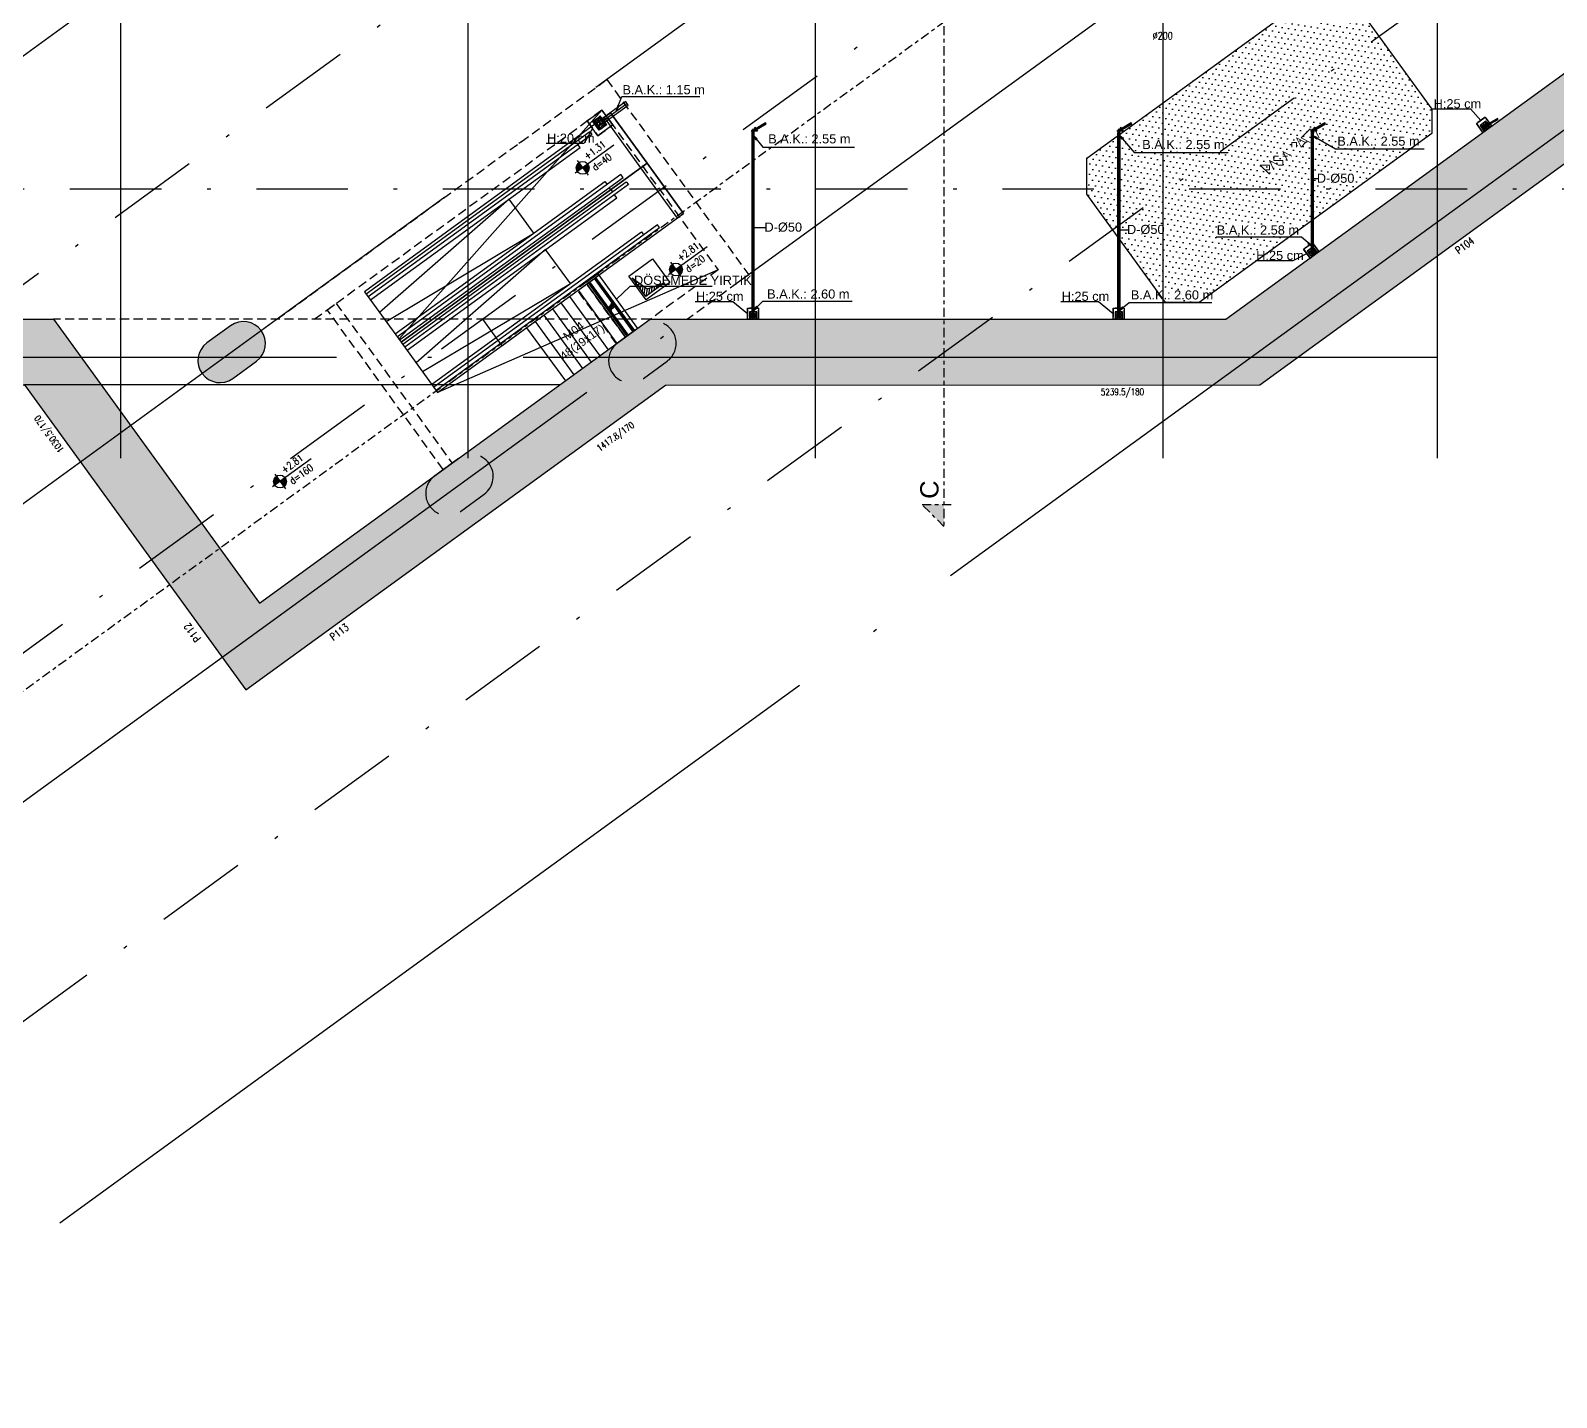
# Model space of a CAD drawing. Header units: millimetres. Extents: x 400408 to 401334, y 4543945 to 4544229.
# Drawn here: x 400616.03 to 400657.75, y 4544062.9 to 4544100.27 of the extents above; entities that cross this region are included whole.
import ezdxf
from ezdxf.enums import TextEntityAlignment as Align

# ---------------------------------------------------------------- set-up
doc = ezdxf.new("R2010")
doc.units = ezdxf.units.MM
for name, pattern in [('AKS', [3, 2.5, -0.25, 0, -0.25]), ('CENTER', [2, 1.25, -0.25, 0.25, -0.25]), ('CIZGI', [0.4, 0.25, -0.15]), ('CONTINU', [0]), ('DASHDOT2', [0.5, 0.25, -0.125, 0, -0.125]), ('HIDDEN', [0.375, 0.25, -0.125])]:
    doc.linetypes.add(name, pattern=pattern)
for name, color, linetype in [('aks prota', 2, 'AKS'), ('altlık_PROTA', 8, 'Continuous'), ('bosluk prota', 2, 'Continuous'), ('bosluk tarama prota', 8, 'Continuous'), ('kesit tarama prota', 252, 'Continuous'), ('kiriş prota', 6, 'Continuous'), ('kolon prota', 1, 'Continuous'), ('kolon tarama prota', 252, 'Continuous'), ('lkolon prota', 4, 'Continuous'), ('lperde prota', 4, 'Continuous'), ('merdiven prota', 2, 'Continuous'), ('perde prota', 1, 'Continuous'), ('PRT-AL-TUNEL_EKSENI', 14, 'DASHDOT2'), ('PRT-MI-a_fit_drainage', 10, 'Continuous'), ('prt-s-taxis', 7, 'Continuous'), ('skesit prota', 7, 'Continuous'), ('st-s_kolon tarama', 252, 'Continuous'), ('st-s_level (kot)', 6, 'Continuous'), ('st-s_levelmark (kot işareti)', 4, 'Continuous'), ('st_s_ölçü', 4, 'Continuous'), ('temel prota', 6, 'Continuous'), ('tkesit prota', 7, 'Continuous'), ('tperde prota', 6, 'Continuous')]:
    doc.layers.add(name, color=color, linetype=linetype)
doc.styles.add('Arial', font='Arial.ttf')
doc.styles.add('OLCU', font='romanstw.shx')
doc.styles.add('PRT-MI-a_Arial', font='Arial.ttf', dxfattribs={"height": 30})
doc.styles.add('tkolon', font='romanstw.shx')

# ---------------------------------------------------------------- blocks, each defined once
blk = doc.blocks.new('MEKANİK+2.81')
at = {"layer": 'altlık_PROTA'}
for points in [[(36078, -55371), (36151, -55238), (36114, -55224)], [(39843, -55905), (39941, -55905), (39919, -55867), (40178, -55718), (40163, -55692), (39904, -55841), (39882, -55803), (39823, -55905)], [(49843, -55905), (49941, -55905), (49919, -55867), (50178, -55718), (50163, -55692), (49904, -55841), (49882, -55803), (49823, -55905)], [(55136, -55905), (55233, -55905), (55211, -55867), (55470, -55718), (55455, -55692), (55196, -55841), (55174, -55803), (55115, -55905)], [(59859, -55783), (59956, -55783), (59934, -55745), (60193, -55596), (60178, -55570), (59919, -55719), (59897, -55681), (59838, -55783)], [(39823, -56022), (39902, -56151), (39933, -56126)], [(49823, -56010), (49905, -56136), (49935, -56111)], [(55115, -56037), (55235, -56129), (55255, -56095)], [(55115, -59067), (55013, -58955), (54988, -58985)], [(39823, -60824), (39943, -60732), (39915, -60704)], [(49823, -60824), (49953, -60747), (49928, -60716)]]:
    blk.add_hatch(color=256, dxfattribs=at).paths.add_polyline_path(points, flags=0)
for p, q in [((36078, -55371), (36235, -54970)), ((36235, -54970), (38371, -54970)), ((35287, -55636), (35691, -55342)), ((35691, -55342), (35985, -55747)), ((36341, -55109), (35708, -55569)), ((35741, -55615), (36374, -55155)), ((35775, -55661), (36408, -55201)), ((36114, -55224), (36078, -55371)), ((36078, -55371), (36151, -55238)), ((36151, -55238), (36114, -55224)), ((58406, -55304), (59441, -55304)), ((59441, -55304), (59720, -55622)), ((35434, -55839), (35202, -56246)), ((35581, -56041), (35287, -55636)), ((35443, -55647), (35467, -55629)), ((35619, -55889), (35443, -55647)), ((35467, -55629), (35479, -55620)), ((35643, -55872), (35467, -55629)), ((35479, -55620), (35604, -55529)), ((35656, -55863), (35479, -55620)), ((35985, -55747), (35581, -56041)), ((35679, -55598), (35602, -55654)), ((35661, -55735), (35602, -55654)), ((35604, -55529), (35621, -55517)), ((35669, -55618), (35604, -55529)), ((35643, -55872), (35619, -55889)), ((35621, -55517), (35645, -55500)), ((35621, -55517), (35797, -55760)), ((35656, -55863), (35643, -55872)), ((35821, -55742), (35645, -55500)), ((35781, -55772), (35656, -55863)), ((35661, -55735), (35738, -55679)), ((35712, -55575), (35704, -55581)), ((35712, -55575), (35770, -55656)), ((35781, -55772), (35716, -55682)), ((35762, -55661), (35770, -55656)), ((35797, -55760), (35781, -55772)), ((35821, -55742), (35797, -55760)), ((39773, -55905), (39823, -55905)), ((39882, -55803), (39823, -55905)), ((39882, -55803), (39823, -55905)), ((39823, -55955), (39823, -55855)), ((39823, -55905), (39941, -55905)), ((39941, -55905), (39823, -55905)), ((39904, -55841), (39882, -55803)), ((39904, -55841), (39882, -55803)), ((40163, -55692), (39904, -55841)), ((39904, -55841), (40163, -55692)), ((39919, -55867), (40178, -55718)), ((39919, -55867), (40178, -55718)), ((39941, -55905), (39919, -55867)), ((39919, -55867), (39941, -55905)), ((40178, -55718), (40163, -55692)), ((40178, -55718), (40163, -55692)), ((49773, -55905), (49823, -55905)), ((49882, -55803), (49823, -55905)), ((49882, -55803), (49823, -55905)), ((49823, -55955), (49823, -55855)), ((49823, -55905), (49941, -55905)), ((49941, -55905), (49823, -55905)), ((49904, -55841), (49882, -55803)), ((49904, -55841), (49882, -55803)), ((50163, -55692), (49904, -55841)), ((49904, -55841), (50163, -55692)), ((49919, -55867), (50178, -55718)), ((49919, -55867), (50178, -55718)), ((49941, -55905), (49919, -55867)), ((49919, -55867), (49941, -55905)), ((50178, -55718), (50163, -55692)), ((50178, -55718), (50163, -55692)), ((55065, -55905), (55115, -55905)), ((55174, -55803), (55115, -55905)), ((55174, -55803), (55115, -55905)), ((55115, -55955), (55115, -55855)), ((55115, -55905), (55233, -55905)), ((55233, -55905), (55115, -55905)), ((55196, -55841), (55174, -55803)), ((55196, -55841), (55174, -55803)), ((55455, -55692), (55196, -55841)), ((55196, -55841), (55455, -55692)), ((55211, -55867), (55470, -55718)), ((55211, -55867), (55470, -55718)), ((55233, -55905), (55211, -55867)), ((55211, -55867), (55233, -55905)), ((55470, -55718), (55455, -55692)), ((55470, -55718), (55455, -55692)), ((59599, -55710), (59842, -55534)), ((59775, -55953), (59599, -55710)), ((60018, -55776), (59775, -55953)), ((59847, -55728), (59782, -55775)), ((59782, -55775), (59829, -55839)), ((59788, -55783), (59838, -55783)), ((59809, -55799), (59805, -55801)), ((59810, -55798), (59809, -55798)), ((59811, -55809), (59815, -55807)), ((59812, -55756), (59815, -55760)), ((59815, -55760), (59815, -55761)), ((59819, -55791), (59815, -55794)), ((59815, -55807), (59815, -55806)), ((59819, -55766), (59823, -55771)), ((59823, -55754), (59820, -55751)), ((59821, -55802), (59825, -55799)), ((59824, -55755), (59823, -55754)), ((59830, -55783), (59825, -55787)), ((59831, -55765), (59827, -55760)), ((59827, -55776), (59830, -55781)), ((59829, -55839), (59894, -55792)), ((59831, -55795), (59836, -55791)), ((59838, -55775), (59835, -55771)), ((59897, -55681), (59838, -55783)), ((59897, -55681), (59838, -55783)), ((59838, -55833), (59838, -55733)), ((59838, -55783), (59956, -55783)), ((59956, -55783), (59838, -55783)), ((59838, -55791), (59841, -55796)), ((59844, -55773), (59840, -55776)), ((59842, -55534), (60018, -55776)), ((59845, -55802), (59849, -55807)), ((59849, -55791), (59846, -55786)), ((59860, -55746), (59847, -55728)), ((59857, -55801), (59853, -55796)), ((59853, -55812), (59853, -55813)), ((59853, -55813), (59856, -55816)), ((59861, -55807), (59861, -55806)), ((59864, -55810), (59861, -55807)), ((59894, -55792), (59887, -55783)), ((59919, -55719), (59897, -55681)), ((59919, -55719), (59897, -55681)), ((60178, -55570), (59919, -55719)), ((59919, -55719), (60178, -55570)), ((59934, -55745), (60193, -55596)), ((59934, -55745), (60193, -55596)), ((59956, -55783), (59934, -55745)), ((59934, -55745), (59956, -55783)), ((60193, -55596), (60178, -55570)), ((60193, -55596), (60178, -55570)), ((34167, -56246), (35202, -56246)), ((39788, -55964), (39788, -55983)), ((39790, -55983), (39790, -60877)), ((39823, -55964), (39823, -55938)), ((39823, -55983), (39823, -55964)), ((39823, -60877), (39823, -55983)), ((39823, -56022), (39902, -56151)), ((39933, -56126), (39823, -56022)), ((39823, -56022), (40090, -56349)), ((39856, -60877), (39856, -55983)), ((39857, -55983), (39857, -55964)), ((39902, -56151), (39933, -56126)), ((49788, -55964), (49788, -55983)), ((49790, -55983), (49790, -60877)), ((49823, -55964), (49823, -55938)), ((49823, -55983), (49823, -55964)), ((49823, -60877), (49823, -55983)), ((49823, -56010), (49905, -56136)), ((49935, -56111), (49823, -56010)), ((49823, -56010), (50244, -56501)), ((49856, -60877), (49856, -55983)), ((49857, -55983), (49857, -55964)), ((49905, -56136), (49935, -56111)), ((55081, -55964), (55081, -55983)), ((55082, -55983), (55082, -59137)), ((55115, -55964), (55115, -55938)), ((55115, -55983), (55115, -55964)), ((55115, -59137), (55115, -55983)), ((55115, -56037), (55235, -56129)), ((55255, -56095), (55115, -56037)), ((55115, -56037), (55748, -56402)), ((55148, -59137), (55148, -55983)), ((55149, -55983), (55149, -55964)), ((55235, -56129), (55255, -56095)), ((40090, -56349), (42600, -56349)), ((50244, -56501), (52817, -56501)), ((55748, -56402), (58175, -56402)), ((55115, -57212), (55261, -57212)), ((39823, -58548), (40160, -58548)), ((49823, -58611), (50071, -58611)), ((54814, -58813), (52485, -58813)), ((55115, -59067), (54814, -58813)), ((54876, -59141), (55119, -58965)), ((55053, -59384), (54876, -59141)), ((55013, -58955), (54988, -58985)), ((54988, -58985), (55115, -59067)), ((55115, -59067), (55013, -58955)), ((55295, -59208), (55053, -59384)), ((55124, -59159), (55059, -59206)), ((55059, -59206), (55106, -59271)), ((55065, -59215), (55165, -59215)), ((55081, -59137), (55081, -59156)), ((55086, -59230), (55082, -59233)), ((55087, -59229), (55086, -59230)), ((55088, -59241), (55092, -59238)), ((55089, -59188), (55092, -59191)), ((55092, -59191), (55093, -59192)), ((55097, -59222), (55092, -59225)), ((55092, -59238), (55093, -59237)), ((55100, -59186), (55097, -59182)), ((55097, -59198), (55100, -59202)), ((55098, -59234), (55102, -59230)), ((55101, -59186), (55100, -59186)), ((55107, -59214), (55102, -59218)), ((55104, -59208), (55107, -59213)), ((55108, -59196), (55105, -59192)), ((55106, -59271), (55171, -59224)), ((55108, -59226), (55113, -59223)), ((55116, -59207), (55112, -59202)), ((55115, -59156), (55115, -59137)), ((55115, -59166), (55115, -59156)), ((55115, -59265), (55115, -59165)), ((55115, -59223), (55118, -59228)), ((55122, -59204), (55117, -59207)), ((55119, -58965), (55295, -59208)), ((55122, -59233), (55126, -59238)), ((55123, -59215), (55128, -59212)), ((55126, -59222), (55123, -59217)), ((55171, -59224), (55124, -59159)), ((55132, -59196), (55128, -59199)), ((55130, -59243), (55130, -59244)), ((55130, -59244), (55133, -59248)), ((55134, -59232), (55131, -59228)), ((55134, -59208), (55138, -59204)), ((55142, -59189), (55138, -59192)), ((55138, -59192), (55138, -59192)), ((55138, -59238), (55138, -59237)), ((55141, -59242), (55138, -59238)), ((55144, -59200), (55148, -59197)), ((55144, -59200), (55144, -59200)), ((55149, -59156), (55149, -59137)), ((53556, -59451), (54591, -59451)), ((54591, -59451), (54964, -59263)), ((35294, -60019), (35577, -59813)), ((36381, -61516), (35294, -60019)), ((35326, -60060), (35350, -60042)), ((36384, -61516), (35326, -60060)), ((35350, -60042), (35363, -60033)), ((36408, -61499), (35350, -60042)), ((35363, -60033), (35488, -59942)), ((36421, -61490), (35363, -60033)), ((35488, -59942), (35504, -59931)), ((36546, -61399), (35488, -59942)), ((35504, -59931), (35528, -59913)), ((35504, -59931), (36562, -61387)), ((36586, -61369), (35528, -59913)), ((35577, -59813), (36664, -61310)), ((36449, -60161), (36085, -60512)), ((38700, -60161), (36449, -60161)), ((35856, -60715), (36056, -60715)), ((35956, -60815), (35956, -60615)), ((38237, -60568), (39272, -60568)), ((39272, -60568), (39673, -60905)), ((39673, -61055), (39673, -60755)), ((39673, -60755), (39973, -60755)), ((39788, -60877), (39788, -60896)), ((39823, -60824), (40087, -60560)), ((39915, -60704), (39823, -60824)), ((39823, -60824), (39943, -60732)), ((39823, -60896), (39823, -60877)), ((39823, -60916), (39823, -60896)), ((39823, -61005), (39823, -60905)), ((39857, -60896), (39857, -60877)), ((39943, -60732), (39915, -60704)), ((39973, -60755), (39973, -61055)), ((40087, -60560), (42530, -60560)), ((48237, -60568), (49272, -60568)), ((49272, -60568), (49673, -60905)), ((49673, -61055), (49673, -60755)), ((49673, -60755), (49973, -60755)), ((49788, -60877), (49788, -60896)), ((49823, -60824), (50104, -60602)), ((49928, -60716), (49823, -60824)), ((49823, -60824), (49953, -60747)), ((49823, -60896), (49823, -60877)), ((49823, -60916), (49823, -60896)), ((49823, -61005), (49823, -60905)), ((49857, -60896), (49857, -60877)), ((49953, -60747), (49928, -60716)), ((49973, -60755), (49973, -61055)), ((50104, -60602), (52370, -60602)), ((36664, -61310), (36381, -61516)), ((39973, -61055), (39673, -61055)), ((39773, -60955), (39873, -60955)), ((39863, -60915), (39783, -60915)), ((39783, -60915), (39783, -60995)), ((39783, -60995), (39863, -60995)), ((39790, -60950), (39786, -60950)), ((39786, -60960), (39790, -60960)), ((39791, -60950), (39790, -60950)), ((39790, -60960), (39791, -60960)), ((39803, -60950), (39798, -60950)), ((39798, -60960), (39803, -60960)), ((39816, -60950), (39810, -60950)), ((39810, -60960), (39816, -60960)), ((39818, -60918), (39818, -60923)), ((39818, -60923), (39818, -60924)), ((39818, -60930), (39818, -60936)), ((39818, -60943), (39818, -60949)), ((39818, -60961), (39818, -60968)), ((39818, -60975), (39818, -60980)), ((39818, -60987), (39818, -60988)), ((39818, -60988), (39818, -60992)), ((39828, -60923), (39828, -60918)), ((39828, -60924), (39828, -60923)), ((39828, -60936), (39828, -60930)), ((39828, -60949), (39828, -60943)), ((39828, -60968), (39828, -60961)), ((39828, -60980), (39828, -60975)), ((39828, -60988), (39828, -60987)), ((39828, -60992), (39828, -60988)), ((39835, -60950), (39829, -60950)), ((39829, -60960), (39835, -60960)), ((39847, -60950), (39842, -60950)), ((39842, -60960), (39847, -60960)), ((39855, -60950), (39854, -60950)), ((39854, -60960), (39855, -60960)), ((39860, -60950), (39855, -60950)), ((39855, -60960), (39860, -60960)), ((39863, -60995), (39863, -60915)), ((49973, -61055), (49673, -61055)), ((49773, -60955), (49873, -60955)), ((49863, -60915), (49783, -60915)), ((49783, -60915), (49783, -60995)), ((49783, -60995), (49863, -60995)), ((49790, -60950), (49786, -60950)), ((49786, -60960), (49790, -60960)), ((49791, -60950), (49790, -60950)), ((49790, -60960), (49791, -60960)), ((49803, -60950), (49798, -60950)), ((49798, -60960), (49803, -60960)), ((49816, -60950), (49810, -60950)), ((49810, -60960), (49816, -60960)), ((49818, -60918), (49818, -60923)), ((49818, -60923), (49818, -60924)), ((49818, -60930), (49818, -60936)), ((49818, -60943), (49818, -60949)), ((49818, -60961), (49818, -60968)), ((49818, -60975), (49818, -60980)), ((49818, -60987), (49818, -60988)), ((49818, -60988), (49818, -60992)), ((49828, -60923), (49828, -60918)), ((49828, -60924), (49828, -60923)), ((49828, -60936), (49828, -60930)), ((49828, -60949), (49828, -60943)), ((49828, -60968), (49828, -60961)), ((49828, -60980), (49828, -60975)), ((49828, -60988), (49828, -60987)), ((49828, -60992), (49828, -60988)), ((49835, -60950), (49829, -60950)), ((49829, -60960), (49835, -60960)), ((49847, -60950), (49842, -60950)), ((49842, -60960), (49847, -60960)), ((49855, -60950), (49854, -60950)), ((49854, -60960), (49855, -60960)), ((49860, -60950), (49855, -60950)), ((49855, -60960), (49860, -60960)), ((49863, -60995), (49863, -60915)), ((36408, -61499), (36384, -61516)), ((36421, -61490), (36408, -61499)), ((36546, -61399), (36421, -61490)), ((36562, -61387), (36546, -61399)), ((36586, -61369), (36562, -61387))]:
    blk.add_line(p, q, dxfattribs=at)
at = {"layer": 'altlık_PROTA', "flags": 128}
for points in [[(39793, -55905), (39793, -55905), (39793, -55905), (39793, -55906), (39793, -55906), (39793, -55906), (39793, -55907), (39793, -55908), (39793, -55908), (39793, -55909), (39793, -55910), (39793, -55911), (39793, -55912), (39793, -55913), (39793, -55914), (39793, -55916), (39793, -55917), (39793, -55918)], [(39853, -55918), (39853, -55917), (39853, -55916), (39853, -55914), (39853, -55913), (39853, -55912), (39853, -55911), (39853, -55910), (39853, -55909), (39853, -55908), (39853, -55908), (39853, -55907), (39853, -55906), (39853, -55906), (39853, -55906), (39853, -55905), (39853, -55905), (39853, -55905)], [(49793, -55905), (49793, -55905), (49793, -55905), (49793, -55906), (49793, -55906), (49793, -55906), (49793, -55907), (49793, -55908), (49793, -55908), (49793, -55909), (49793, -55910), (49793, -55911), (49793, -55912), (49793, -55913), (49793, -55914), (49793, -55916), (49793, -55917), (49793, -55918)], [(49853, -55918), (49853, -55917), (49853, -55916), (49853, -55914), (49853, -55913), (49853, -55912), (49853, -55911), (49853, -55910), (49853, -55909), (49853, -55908), (49853, -55908), (49853, -55907), (49853, -55906), (49853, -55906), (49853, -55906), (49853, -55905), (49853, -55905), (49853, -55905)], [(55085, -55905), (55085, -55905), (55085, -55905), (55085, -55906), (55085, -55906), (55085, -55906), (55085, -55907), (55085, -55908), (55085, -55908), (55085, -55909), (55085, -55910), (55085, -55911), (55085, -55912), (55085, -55913), (55085, -55914), (55085, -55916), (55085, -55917), (55085, -55918)], [(55145, -55918), (55145, -55917), (55145, -55916), (55145, -55914), (55145, -55913), (55145, -55912), (55145, -55911), (55145, -55910), (55145, -55909), (55145, -55908), (55145, -55908), (55145, -55907), (55145, -55906), (55145, -55906), (55145, -55906), (55145, -55905), (55145, -55905), (55145, -55905)], [(39793, -55918), (39793, -55920), (39793, -55922), (39793, -55923), (39793, -55925), (39793, -55927), (39793, -55929), (39793, -55931), (39793, -55932), (39793, -55935), (39793, -55937), (39793, -55939), (39793, -55941), (39793, -55943), (39793, -55945), (39793, -55948), (39793, -55950), (39793, -55952), (39793, -55954), (39793, -55957), (39793, -55959), (39793, -55962), (39793, -55964), (39793, -55964)], [(39853, -55964), (39853, -55962), (39853, -55959), (39853, -55957), (39853, -55955), (39853, -55952), (39853, -55950), (39853, -55948), (39853, -55945), (39853, -55943), (39853, -55941), (39853, -55939), (39853, -55937), (39853, -55935), (39853, -55933), (39853, -55931), (39853, -55929), (39853, -55927), (39853, -55925), (39853, -55923), (39853, -55922), (39853, -55920), (39853, -55918)], [(49793, -55918), (49793, -55920), (49793, -55922), (49793, -55923), (49793, -55925), (49793, -55927), (49793, -55929), (49793, -55931), (49793, -55932), (49793, -55935), (49793, -55937), (49793, -55939), (49793, -55941), (49793, -55943), (49793, -55945), (49793, -55948), (49793, -55950), (49793, -55952), (49793, -55954), (49793, -55957), (49793, -55959), (49793, -55962), (49793, -55964), (49793, -55964)], [(49853, -55964), (49853, -55962), (49853, -55959), (49853, -55957), (49853, -55955), (49853, -55952), (49853, -55950), (49853, -55948), (49853, -55945), (49853, -55943), (49853, -55941), (49853, -55939), (49853, -55937), (49853, -55935), (49853, -55933), (49853, -55931), (49853, -55929), (49853, -55927), (49853, -55925), (49853, -55923), (49853, -55922), (49853, -55920), (49853, -55918)], [(55085, -55918), (55085, -55920), (55085, -55922), (55085, -55923), (55085, -55925), (55085, -55927), (55085, -55929), (55085, -55931), (55085, -55932), (55085, -55935), (55085, -55937), (55085, -55939), (55085, -55941), (55085, -55943), (55085, -55945), (55085, -55948), (55085, -55950), (55085, -55952), (55085, -55954), (55085, -55957), (55085, -55959), (55085, -55962), (55085, -55964), (55085, -55964)], [(55145, -55964), (55145, -55962), (55145, -55959), (55145, -55957), (55145, -55955), (55145, -55952), (55145, -55950), (55145, -55948), (55145, -55945), (55145, -55943), (55145, -55941), (55145, -55939), (55145, -55937), (55145, -55935), (55145, -55933), (55145, -55931), (55145, -55929), (55145, -55927), (55145, -55925), (55145, -55923), (55145, -55922), (55145, -55920), (55145, -55918)], [(55085, -59187), (55085, -59186), (55085, -59183), (55085, -59181), (55085, -59179), (55085, -59177), (55085, -59175), (55085, -59173), (55085, -59170), (55085, -59168), (55085, -59166), (55085, -59163), (55085, -59161), (55085, -59159), (55085, -59156), (55085, -59156)], [(55085, -59199), (55085, -59197), (55085, -59195), (55085, -59193), (55085, -59191), (55085, -59190), (55085, -59188), (55085, -59187)], [(55085, -59215), (55085, -59215), (55085, -59215), (55085, -59214), (55085, -59214), (55085, -59214), (55085, -59213), (55085, -59213), (55085, -59212), (55085, -59211), (55085, -59210), (55085, -59209), (55085, -59208), (55085, -59207), (55085, -59206)], [(55115, -59245), (55114, -59245), (55113, -59245), (55112, -59245), (55110, -59245), (55109, -59244), (55108, -59244), (55107, -59244), (55106, -59243), (55105, -59243), (55103, -59243), (55102, -59242), (55101, -59242), (55100, -59241), (55099, -59240), (55098, -59240), (55097, -59239), (55096, -59238), (55095, -59238), (55094, -59237), (55094, -59236), (55093, -59235), (55092, -59234), (55091, -59233), (55090, -59232), (55090, -59231), (55089, -59230), (55089, -59229), (55088, -59228), (55087, -59227), (55087, -59226), (55087, -59225), (55086, -59224), (55086, -59222), (55086, -59221), (55085, -59220), (55085, -59219), (55085, -59218), (55085, -59216), (55085, -59215), (55085, -59215)], [(55145, -59216), (55145, -59217), (55145, -59218), (55145, -59220), (55145, -59221), (55144, -59222), (55144, -59223), (55144, -59224), (55143, -59225), (55143, -59227), (55142, -59228), (55142, -59229), (55141, -59230), (55141, -59231), (55140, -59232), (55139, -59233), (55139, -59234), (55138, -59235), (55137, -59236), (55136, -59236), (55135, -59237), (55134, -59238), (55133, -59239), (55132, -59240), (55131, -59240), (55130, -59241), (55129, -59241), (55128, -59242), (55127, -59243), (55126, -59243), (55125, -59243), (55124, -59244), (55123, -59244), (55121, -59244), (55120, -59245), (55119, -59245), (55118, -59245), (55117, -59245), (55115, -59245), (55115, -59245)], [(55145, -59156), (55145, -59158), (55145, -59161), (55145, -59163), (55145, -59166), (55145, -59168), (55145, -59170), (55145, -59172), (55145, -59175), (55145, -59177), (55145, -59179), (55145, -59181), (55145, -59183), (55145, -59186), (55145, -59188)], [(55145, -59188), (55145, -59190), (55145, -59191), (55145, -59193), (55145, -59195), (55145, -59197), (55145, -59198)], [(55145, -59206), (55145, -59207), (55145, -59208), (55145, -59209), (55145, -59210), (55145, -59211), (55145, -59212), (55145, -59213), (55145, -59213), (55145, -59214), (55145, -59214), (55145, -59214), (55145, -59215), (55145, -59215), (55145, -59215)], [(39793, -60915), (39793, -60913), (39793, -60911), (39793, -60908), (39793, -60906), (39793, -60904), (39793, -60901), (39793, -60899), (39793, -60897), (39793, -60896)], [(39853, -60896), (39853, -60899), (39853, -60901), (39853, -60904), (39853, -60906), (39853, -60908), (39853, -60911), (39853, -60913), (39853, -60915)], [(49793, -60915), (49793, -60913), (49793, -60911), (49793, -60908), (49793, -60906), (49793, -60904), (49793, -60901), (49793, -60899), (49793, -60897), (49793, -60896)], [(49853, -60896), (49853, -60899), (49853, -60901), (49853, -60904), (49853, -60906), (49853, -60908), (49853, -60911), (49853, -60913), (49853, -60915)], [(39793, -60939), (39793, -60937), (39793, -60935), (39793, -60934), (39793, -60932), (39793, -60930), (39793, -60928), (39793, -60926), (39793, -60924), (39793, -60922), (39793, -60920), (39793, -60917), (39793, -60915)], [(39793, -60955), (39793, -60955), (39793, -60955), (39793, -60955), (39793, -60954), (39793, -60954), (39793, -60954), (39793, -60953), (39793, -60952), (39793, -60951), (39793, -60951), (39793, -60950), (39793, -60949), (39793, -60947), (39793, -60946)], [(39823, -60985), (39821, -60985), (39820, -60985), (39819, -60985), (39818, -60985), (39817, -60985), (39815, -60985), (39814, -60984), (39813, -60984), (39812, -60983), (39811, -60983), (39810, -60983), (39809, -60982), (39808, -60981), (39807, -60981), (39806, -60980), (39805, -60979), (39804, -60979), (39803, -60978), (39802, -60977), (39801, -60976), (39800, -60975), (39799, -60974), (39799, -60973), (39798, -60973), (39797, -60972), (39797, -60970), (39796, -60969), (39796, -60968), (39795, -60967), (39795, -60966), (39794, -60965), (39794, -60964), (39793, -60963), (39793, -60962), (39793, -60960), (39793, -60959), (39793, -60958), (39793, -60957), (39793, -60956), (39793, -60955)], [(39853, -60956), (39853, -60958), (39853, -60959), (39852, -60960), (39852, -60961), (39852, -60962), (39852, -60964), (39851, -60965), (39851, -60966), (39850, -60967), (39850, -60968), (39849, -60969), (39849, -60970), (39848, -60971), (39848, -60972), (39847, -60973), (39846, -60974), (39845, -60975), (39845, -60976), (39844, -60977), (39843, -60978), (39842, -60978), (39841, -60979), (39840, -60980), (39839, -60981), (39838, -60981), (39837, -60982), (39836, -60982), (39835, -60983), (39834, -60983), (39832, -60984), (39831, -60984), (39830, -60984), (39829, -60985), (39828, -60985), (39827, -60985), (39825, -60985), (39824, -60985), (39823, -60985), (39823, -60985)], [(39853, -60915), (39853, -60917), (39853, -60920), (39853, -60922), (39853, -60924), (39853, -60926), (39853, -60928), (39853, -60930), (39853, -60932), (39853, -60934), (39853, -60935), (39853, -60937), (39853, -60939)], [(39853, -60946), (39853, -60947), (39853, -60948), (39853, -60950), (39853, -60951), (39853, -60951), (39853, -60952), (39853, -60953), (39853, -60954), (39853, -60954), (39853, -60954), (39853, -60955), (39853, -60955), (39853, -60955), (39853, -60955)], [(49793, -60939), (49793, -60937), (49793, -60935), (49793, -60934), (49793, -60932), (49793, -60930), (49793, -60928), (49793, -60926), (49793, -60924), (49793, -60922), (49793, -60920), (49793, -60917), (49793, -60915)], [(49793, -60955), (49793, -60955), (49793, -60955), (49793, -60955), (49793, -60954), (49793, -60954), (49793, -60954), (49793, -60953), (49793, -60952), (49793, -60951), (49793, -60951), (49793, -60950), (49793, -60949), (49793, -60947), (49793, -60946)], [(49823, -60985), (49821, -60985), (49820, -60985), (49819, -60985), (49818, -60985), (49817, -60985), (49815, -60985), (49814, -60984), (49813, -60984), (49812, -60983), (49811, -60983), (49810, -60983), (49809, -60982), (49808, -60981), (49807, -60981), (49806, -60980), (49805, -60979), (49804, -60979), (49803, -60978), (49802, -60977), (49801, -60976), (49800, -60975), (49799, -60974), (49799, -60973), (49798, -60973), (49797, -60972), (49797, -60970), (49796, -60969), (49796, -60968), (49795, -60967), (49795, -60966), (49794, -60965), (49794, -60964), (49793, -60963), (49793, -60962), (49793, -60960), (49793, -60959), (49793, -60958), (49793, -60957), (49793, -60956), (49793, -60955)], [(49853, -60956), (49853, -60958), (49853, -60959), (49852, -60960), (49852, -60961), (49852, -60962), (49852, -60964), (49851, -60965), (49851, -60966), (49850, -60967), (49850, -60968), (49849, -60969), (49849, -60970), (49848, -60971), (49848, -60972), (49847, -60973), (49846, -60974), (49845, -60975), (49845, -60976), (49844, -60977), (49843, -60978), (49842, -60978), (49841, -60979), (49840, -60980), (49839, -60981), (49838, -60981), (49837, -60982), (49836, -60982), (49835, -60983), (49834, -60983), (49832, -60984), (49831, -60984), (49830, -60984), (49829, -60985), (49828, -60985), (49827, -60985), (49825, -60985), (49824, -60985), (49823, -60985), (49823, -60985)], [(49853, -60915), (49853, -60917), (49853, -60920), (49853, -60922), (49853, -60924), (49853, -60926), (49853, -60928), (49853, -60930), (49853, -60932), (49853, -60934), (49853, -60935), (49853, -60937), (49853, -60939)], [(49853, -60946), (49853, -60947), (49853, -60948), (49853, -60950), (49853, -60951), (49853, -60951), (49853, -60952), (49853, -60953), (49853, -60954), (49853, -60954), (49853, -60954), (49853, -60955), (49853, -60955), (49853, -60955), (49853, -60955)]]:
    blk.add_lwpolyline(points, dxfattribs=at)
at = {"layer": 'altlık_PROTA'}
for centre, radius, start, end in [((39823, -55905), 34.3, 90, 208.0819), ((39823, -55905), 33, 59.8226, 180), ((39823, -55905), 33, 180, 0), ((39823, -55905), 30.2, 90, 184.5868), ((39823, -55922), 16.5, 90, 270), ((39823, -55905), 34.3, 60, 90), ((39823, -55889), 16.5, 30, 90), ((39823, -55905), 30.2, 60.004, 90), ((39823, -55905), 30.2, 350, 0.0078), ((39823, -55905), 34.3, 331.9253, 0), ((49823, -55905), 34.3, 90, 208.0819), ((49823, -55905), 33, 59.8226, 180), ((49823, -55905), 33, 180, 0), ((49823, -55905), 30.2, 90, 184.5868), ((49823, -55922), 16.5, 90, 270), ((49823, -55905), 34.3, 60, 90), ((49823, -55889), 16.5, 30, 90), ((49823, -55905), 30.2, 60.004, 90), ((49823, -55905), 30.2, 350, 0.0078), ((49823, -55905), 34.3, 331.9253, 0), ((55115, -55905), 34.3, 90, 208.0819), ((55115, -55905), 33, 59.8226, 180), ((55115, -55905), 33, 180, 0), ((55115, -55905), 30.2, 90, 184.5868), ((55115, -55922), 16.5, 90, 270), ((55115, -55905), 34.3, 60, 90), ((55115, -55889), 16.5, 30, 90), ((55115, -55905), 30.2, 60.004, 90), ((55115, -55905), 34.3, 331.9253, 0), ((55115, -55905), 30.2, 350, 0.0078), ((59838, -55783), 37.3, 133.6967, 208.3033), ((59838, -55783), 33, 59.8226, 180), ((59838, -55783), 33, 180, 0), ((59838, -55783), 32, 134.9893, 207.0107), ((59838, -55783), 37.3, 223.6967, 298.3033), ((59838, -55783), 25.3, 137.3831, 204.6169), ((59838, -55783), 32, 224.9893, 297.0107), ((59838, -55783), 20, 140.4775, 201.5225), ((59838, -55783), 37.3, 60.0116, 118.3033), ((59838, -55783), 25.3, 227.3831, 294.6169), ((59838, -55800), 16.5, 90, 270), ((59838, -55783), 32, 60.0056, 117.0107), ((59838, -55783), 13.3, 148.0243, 193.9757), ((59838, -55783), 20, 230.4775, 291.5225), ((59838, -55783), 25.3, 60.8299, 114.6169), ((59838, -55783), 8, 164.6822, 177.3178), ((59838, -55783), 20, 62.6865, 111.5225), ((59838, -55783), 13.3, 238.0243, 283.9757), ((59838, -55783), 13.3, 60.0072, 103.9757), ((59838, -55783), 8, 254.6822, 267.3178), ((59838, -55767), 16.5, 30, 90), ((59838, -55783), 8, 74.6822, 87.3178), ((59838, -55783), 8, 344.6822, 357.3178), ((59838, -55783), 13.3, 328.0243, 359.9926), ((59838, -55783), 20, 320.4775, 357.1045), ((59838, -55783), 25.3, 317.3831, 357.7234), ((59838, -55783), 32, 314.9893, 358.2021), ((59838, -55783), 37.3, 313.6967, 358.4607), ((55115, -59215), 37.3, 133.6967, 208.3033), ((55115, -59215), 34.3, 90, 270), ((55115, -59215), 33, 0, 180), ((55115, -59215), 33, 180, 0), ((55115, -59215), 32, 134.9893, 207.0107), ((55115, -59215), 37.3, 223.6967, 298.3033), ((55115, -59215), 25.3, 137.3831, 204.6169), ((55115, -59215), 32, 224.9893, 297.0107), ((55115, -59215), 20, 140.4775, 201.5225), ((55115, -59215), 37.3, 43.6967, 118.3033), ((55115, -59215), 25.3, 227.3831, 294.6169), ((55115, -59231), 16.5, 90, 270), ((55115, -59215), 32, 44.9893, 117.0107), ((55115, -59215), 13.3, 148.0243, 193.9757), ((55115, -59215), 20, 230.4775, 291.5225), ((55115, -59215), 25.3, 47.3831, 114.6169), ((55115, -59215), 8, 164.6822, 177.3178), ((55115, -59215), 20, 50.4775, 111.5225), ((55115, -59215), 13.3, 238.0243, 283.9757), ((55115, -59215), 13.3, 58.0243, 103.9757), ((55115, -59215), 8, 254.6822, 267.3178), ((55115, -59215), 34.3, 270, 90), ((55115, -59198), 16.5, 270, 90), ((55115, -59215), 8, 74.6822, 87.3178), ((55115, -59215), 8, 344.6822, 357.3178), ((55115, -59215), 13.3, 328.0243, 13.9757), ((55115, -59215), 20, 320.4775, 21.5225), ((55115, -59215), 25.3, 317.3831, 24.6169), ((55115, -59215), 32, 314.9893, 27.0107), ((55115, -59215), 37.3, 313.6967, 28.3033), ((35956, -60715), 57.2, 0, 180), ((35956, -60715), 57.2, 180, 0), ((35956, -60715), 50, 126, 306), ((35956, -60715), 50, 306, 126), ((35956, -60743), 28.6, 90, 270), ((35956, -60686), 28.6, 270, 90), ((39823, -60955), 37.3, 97.6967, 172.3033), ((39823, -60955), 37.3, 187.6967, 262.3033), ((39823, -60955), 34.3, 90, 270), ((39823, -60955), 33, 0, 180), ((39823, -60955), 33, 180, 0), ((39823, -60955), 32, 98.9893, 171.0107), ((39823, -60955), 32, 188.9893, 261.0107), ((39823, -60955), 25.3, 101.3831, 168.6169), ((39823, -60955), 25.3, 191.3831, 258.6169), ((39823, -60955), 20, 104.4775, 165.5225), ((39823, -60955), 20, 194.4775, 255.5225), ((39823, -60972), 16.5, 90, 270), ((39823, -60955), 13.3, 112.0243, 157.9757), ((39823, -60955), 13.3, 202.0243, 247.9757), ((39823, -60955), 8, 128.6822, 141.3178), ((39823, -60955), 8, 218.6822, 231.3178), ((39823, -60955), 34.3, 270, 90), ((39823, -60939), 16.5, 270, 90), ((39823, -60955), 37.3, 7.6967, 82.3033), ((39823, -60955), 32, 8.9893, 81.0107), ((39823, -60955), 25.3, 11.3831, 78.6169), ((39823, -60955), 20, 14.4775, 75.5225), ((39823, -60955), 13.3, 22.0243, 67.9757), ((39823, -60955), 8, 38.6822, 51.3178), ((39823, -60955), 37.3, 277.6967, 352.3033), ((39823, -60955), 13.3, 292.0243, 337.9757), ((39823, -60955), 8, 308.6822, 321.3178), ((39823, -60955), 25.3, 281.3831, 348.6169), ((39823, -60955), 20, 284.4775, 345.5225), ((39823, -60955), 32, 278.9893, 351.0107), ((49823, -60955), 37.3, 97.6967, 172.3033), ((49823, -60955), 37.3, 187.6967, 262.3033), ((49823, -60955), 34.3, 90, 270), ((49823, -60955), 33, 0, 180), ((49823, -60955), 33, 180, 0), ((49823, -60955), 32, 98.9893, 171.0107), ((49823, -60955), 32, 188.9893, 261.0107), ((49823, -60955), 25.3, 101.3831, 168.6169), ((49823, -60955), 25.3, 191.3831, 258.6169), ((49823, -60955), 20, 104.4775, 165.5225), ((49823, -60955), 20, 194.4775, 255.5225), ((49823, -60972), 16.5, 90, 270), ((49823, -60955), 13.3, 112.0243, 157.9757), ((49823, -60955), 13.3, 202.0243, 247.9757), ((49823, -60955), 8, 128.6822, 141.3178), ((49823, -60955), 8, 218.6822, 231.3178), ((49823, -60955), 34.3, 270, 90), ((49823, -60939), 16.5, 270, 90), ((49823, -60955), 37.3, 7.6967, 82.3033), ((49823, -60955), 32, 8.9893, 81.0107), ((49823, -60955), 25.3, 11.3831, 78.6169), ((49823, -60955), 20, 14.4775, 75.5225), ((49823, -60955), 13.3, 22.0243, 67.9757), ((49823, -60955), 8, 38.6822, 51.3178), ((49823, -60955), 37.3, 277.6967, 352.3033), ((49823, -60955), 13.3, 292.0243, 337.9757), ((49823, -60955), 8, 308.6822, 321.3178), ((49823, -60955), 25.3, 281.3831, 348.6169), ((49823, -60955), 20, 284.4775, 345.5225), ((49823, -60955), 32, 278.9893, 351.0107)]:
    blk.add_arc(centre, radius, start, end, dxfattribs=at)
for centre, major_axis, start_param, end_param in [((36374, -55155), (-33.6, 46.2), 4.712389, 6.283185), ((36374, -55155), (-33.6, 46.2), 3.141593, 4.712389), ((35741, -55615), (-33.6, 46.2), 0, 0.500525), ((35741, -55615), (-33.6, 46.2), 4.712389, 6.283185), ((35741, -55615), (-33.6, 46.2), 0.501395, 1.570796), ((35741, -55615), (-33.6, 46.2), 1.570796, 2.640356), ((35741, -55615), (-33.6, 46.2), 3.141593, 4.712389), ((35741, -55615), (-33.6, 46.2), 2.641226, 3.141593), ((39823, -55983), (34.3, 0), 1.570796, 3.403392), ((39823, -55964), (34.3, 0), 1.570796, 3.141593), ((39823, -55983), (33, 0), 2.680781, 3.141593), ((39823, -55983), (34.3, 0), 3.403392, 4.712389), ((39823, -55964), (34.3, 0), 0, 1.570796), ((39823, -55983), (34.3, 0), 6.021386, 7.853982), ((39823, -55983), (34.3, 0), 4.712389, 6.021386), ((39823, -55983), (33, 0), 0, 0.460812), ((49823, -55983), (34.3, 0), 1.570796, 3.403392), ((49823, -55964), (34.3, 0), 1.570796, 3.141593), ((49823, -55983), (33, 0), 2.680781, 3.141593), ((49823, -55983), (34.3, 0), 3.403392, 4.712389), ((49823, -55964), (34.3, 0), 0, 1.570796), ((49823, -55983), (34.3, 0), 6.021386, 7.853982), ((49823, -55983), (34.3, 0), 4.712389, 6.021386), ((49823, -55983), (33, 0), 0, 0.460812), ((55115, -55983), (34.3, 0), 1.570796, 3.403392), ((55115, -55964), (34.3, 0), 1.570796, 3.141593), ((55115, -55983), (33, 0), 2.680781, 3.141593), ((55115, -55983), (34.3, 0), 3.403392, 4.712389), ((55115, -55964), (34.3, 0), 0, 1.570796), ((55115, -55983), (34.3, 0), 6.021386, 7.853982), ((55115, -55983), (34.3, 0), 4.712389, 6.021386), ((55115, -55983), (33, 0), 0, 0.460812), ((55115, -59156), (-34.3, 0), 4.712389, 6.806784), ((55115, -59137), (34.3, 0), 1.570796, 3.141593), ((55115, -59137), (33, 0), 2.680781, 3.141593), ((55115, -59137), (33, 0), 3.403392, 4.712389), ((55115, -59156), (30.2, 0), 1.919862, 3.316126), ((55115, -59137), (33, 0), 4.712389, 6.021386), ((55115, -59137), (34.3, 0), 0, 1.570796), ((55115, -59156), (34.3, 0), 5.759587, 7.853982), ((55115, -59156), (30.2, 0), 6.108652, 7.504916), ((55115, -59137), (33, 0), 0, 0.460812), ((39823, -60896), (34.3, 0), 1.570796, 3.665191), ((39823, -60877), (-34.3, 0), 4.712389, 6.283185), ((39823, -60877), (33, 0), 2.680781, 3.141593), ((39823, -60896), (-30.2, 0), 5.061455, 6.457718), ((39823, -60877), (33, 0), 3.403392, 4.712389), ((39823, -60877), (-34.3, 0), 3.141593, 4.712389), ((39823, -60877), (33, 0), 4.712389, 6.021386), ((39823, -60896), (-34.3, 0), 2.617994, 4.712389), ((39823, -60896), (-30.2, 0), 2.96706, 4.363323), ((39823, -60877), (33, 0), 0, 0.460812), ((49823, -60896), (34.3, 0), 1.570796, 3.665191), ((49823, -60877), (-34.3, 0), 4.712389, 6.283185), ((49823, -60877), (33, 0), 2.680781, 3.141593), ((49823, -60896), (-30.2, 0), 5.061455, 6.457718), ((49823, -60877), (33, 0), 3.403392, 4.712389), ((49823, -60877), (-34.3, 0), 3.141593, 4.712389), ((49823, -60877), (33, 0), 4.712389, 6.021386), ((49823, -60896), (-34.3, 0), 2.617994, 4.712389), ((49823, -60896), (-30.2, 0), 2.96706, 4.363323), ((49823, -60877), (33, 0), 0, 0.460812)]:
    blk.add_ellipse(centre, major_axis=major_axis, ratio=0.01, start_param=start_param, end_param=end_param, dxfattribs=at)
at = {"layer": 'altlık_PROTA', "style": 'Arial'}
for s, p in [('B.A.K.: 1.15 m', (36252, -54908)), ('H:25 cm', (58430, -55291)), ('H:20 cm', (34190, -56233)), ('B.A.K.: 2.55 m', (40235, -56250)), ('B.A.K.: 2.55 m', (50462, -56406)), ('B.A.K.: 2.55 m', (55796, -56314)), ('D-Ø50', (55236, -57327)), ('D-Ø50', (40134, -58664)), ('D-Ø50', (50046, -58727)), ('B.A.K.: 2.58 m', (52500, -58743)), ('H:25 cm', (53579, -59438)), ('DÖŞEMEDE YIRTIK', (36567, -60117)), ('H:25 cm', (38261, -60555)), ('B.A.K.: 2.60 m', (40207, -60492)), ('H:25 cm', (48261, -60555)), ('B.A.K.: 2.60 m', (50151, -60517))]:
    blk.add_text(s, height=250, dxfattribs=at).set_placement(p)
blk = doc.blocks.new('A$C5FA63770')
at = {"color": 253}
blk.add_lwpolyline([(-574.4, 268.9), (-574.4, 98.9)], dxfattribs=at)
at = {"layer": 'st_s_ölçü', "color": 252, "ltscale": 0.1}
blk.add_line((236, 98.9), (236, 268.9), dxfattribs=at)
for points in [[(-574.4, 98.9), (257, 98.9), (257, 268.9), (-574.4, 268.9)], [(-574.4, 261.4), (181.3, 261.4), (181.3, 251.7), (-574.4, 251.7)], [(-574.4, 241.4), (134.3, 241.4), (134.3, 251.7)], [(134.3, 268.9), (134.3, 261.4)], [(-574.4, 168.9), (-105.9, 126.4), (-105.9, 241.4), (-574.4, 198.9)], [(-574.4, 126.4), (134.3, 126.4), (134.3, 116.2)], [(-574.4, 106.4), (181.3, 106.4), (181.3, 116.2), (-574.4, 116.2)], [(134.3, 98.9), (134.3, 106.4)]]:
    blk.add_lwpolyline(points, dxfattribs=at)
blk = doc.blocks.new('Stair_Anotation')
at = {"color": 0, "style": 'PRT-MI-a_Arial'}
blk.add_attdef('M.ADI', text='', height=0.2, dxfattribs=at).set_placement((0, 0), align=Align.BOTTOM_CENTER)
blk.add_attdef('BAS.SAYI-(EN-RIHT)', text='', height=0.2, dxfattribs=at).set_placement((0, -0.08), align=Align.TOP_CENTER)
blk = doc.blocks.new('PLAN_KOT')
at = {"layer": 'st-s_levelmark (kot işareti)'}
h = blk.add_hatch(color=256, dxfattribs=at)
h.paths.add_polyline_path([(0, 17.5, 0.414214), (-17.5, 0), (0, 0)])
h.paths.add_polyline_path([(17.5, 0), (0, 0), (0, -17.5, 0.414214)])
for p, q in [((105, 0), (-25, 0)), ((0, 25), (0, -25))]:
    blk.add_line(p, q, dxfattribs=at)
blk.add_circle((0, 0), 17.5, dxfattribs=at)
at = {"layer": 'st-s_level (kot)', "color": 6, "style": 'OLCU', "width": 0.8}
for tag, p in [('KOT', (22.7, 9.8)), ('DÖŞEME_KALINLIĞI', (22.7, -27.6))]:
    blk.add_attdef(tag, p, '', height=20, dxfattribs=at)
blk = doc.blocks.new('YER SUZGECI_20x20')
at = {"color": 2}
blk.add_lwpolyline([(-20, 0), (0, 0), (0, 20), (-20, 20)], close=True, dxfattribs=at)
for points in [[(0, 20), (-20, 0)], [(-20, 20), (0, 0)]]:
    blk.add_lwpolyline(points, dxfattribs=at)
blk.add_circle((-10, 10), 7, dxfattribs=at)

msp = doc.modelspace()

# ---------------------------------------------------------------- hatches: boundary and pattern name
at = {"layer": 'bosluk tarama prota'}
h = msp.add_hatch(dxfattribs=at)
h.set_pattern_fill('ANSI31', color=256, scale=0.5, angle=241.1177)
h.set_pattern_definition([(81.1177, (400655.83709, 4544113.699614), (-0.06175047, 0.00965033), [])])
h.paths.add_polyline_path([(400632.858, 4544092.998), (400632.485, 4544093.51), (400632.888, 4544093.203), (400633.367, 4544093.369)])
at = {"layer": 'kesit tarama prota'}
h = msp.add_hatch(color=256, dxfattribs=at)
h.dxf.hatch_style = 1
h.paths.add_polyline_path([(400640.407, 4544087.311), (400641.007, 4544086.711), (400641.007, 4544087.311)])
at = {"layer": 'kolon tarama prota'}
h = msp.add_hatch(color=256, dxfattribs=at)
h.dxf.hatch_style = 1
h.paths.add_polyline_path([(400648.716, 4544092.378), (400632.975, 4544092.375), (400622.296, 4544084.616), (400616.656, 4544092.378), (400599.247, 4544092.378), (400599.247, 4544131.478), (400702.533, 4544131.478), (400680.149, 4544115.215), (400683.952, 4544115.215), (400684.502, 4544115.615), (400684.102, 4544115.615), (400708.413, 4544133.278), (400597.247, 4544133.278), (400597.247, 4544090.578), (400615.863, 4544090.578), (400621.92, 4544082.241), (400633.39, 4544090.575), (400649.641, 4544090.578), (400673.944, 4544108.235), (400674.344, 4544108.235), (400674.895, 4544108.635), (400671.092, 4544108.635), (400668.533, 4544106.776), (400666.888, 4544109.041), (400664.768, 4544107.501), (400664.944, 4544107.259), (400666.821, 4544108.622), (400668.291, 4544106.6)])
h = msp.add_hatch(color=256, dxfattribs=at)
h.dxf.hatch_style = 1
h.paths.add_polyline_path([(400621.502, 4544092.198), (400620.855, 4544091.727, 1), (400621.561, 4544090.757), (400622.208, 4544091.227, 1)])
at = {"layer": 'st-s_kolon tarama', "ltscale": 0.001}
h = msp.add_hatch(dxfattribs=at)
h.set_pattern_fill('DOTS', color=253, scale=0.1, angle=90.0078)
h.set_pattern_definition([(234.00783, (400620.54502, 4544128.60565), (0.08179753, -0.15751545), [0, -0.15875])])
h.paths.add_polyline_path([(400644.91, 4544095.798), (400644.91, 4544096.782), (400651.124, 4544101.297), (400652.04, 4544101.297), (400654.346, 4544098.123), (400654.346, 4544097.457), (400647.981, 4544092.833), (400647.065, 4544092.833)])

# ---------------------------------------------------------------- linework, layer by layer
at = {"layer": 'aks prota', "ltscale": 10}
for p, q in [((400694.593, 4544156.797), (400594.75, 4544084.257)), ((400700.412, 4544148.787), (400600.569, 4544076.247)), ((400704.292, 4544143.448), (400604.449, 4544070.908)), ((400710.111, 4544135.439), (400610.268, 4544062.898)), ((400618.497, 4544088.578), (400618.497, 4544135.278)), ((400627.997, 4544088.578), (400627.997, 4544135.278)), ((400637.497, 4544088.578), (400637.497, 4544135.278)), ((400646.997, 4544088.578), (400646.997, 4544135.278)), ((400654.497, 4544088.578), (400654.497, 4544135.278)), ((400654.497, 4544091.328), (400593.85, 4544091.328))]:
    msp.add_line(p, q, dxfattribs=at)
at = {"layer": 'bosluk prota'}
msp.add_lwpolyline([(400632.858, 4544092.998), (400632.485, 4544093.51), (400632.888, 4544093.203), (400633.367, 4544093.369)], close=True, dxfattribs=at)
at = {"layer": 'kiriş prota'}
msp.add_lwpolyline([(400654.346, 4544097.457), (400647.981, 4544092.833), (400647.065, 4544092.833), (400644.91, 4544095.798), (400644.91, 4544096.782), (400651.124, 4544101.297), (400652.04, 4544101.297), (400654.346, 4544098.123), (400654.346, 4544097.457)], dxfattribs=at)
at = {"layer": 'kolon prota', "color": 1}
msp.add_lwpolyline([(400620.855, 4544091.727, 1), (400621.561, 4544090.757), (400622.208, 4544091.227, 1), (400621.502, 4544092.198)], format="xyb", close=True, dxfattribs=at)
at = {"layer": 'kolon prota', "color": 5, "linetype": 'HIDDEN', "ltscale": 5}
for points in [[(400632.085, 4544091.728, 1), (400632.79, 4544090.757), (400633.437, 4544091.228, 1), (400632.732, 4544092.199)], [(400627.084, 4544088.095, 1), (400627.789, 4544087.124), (400628.436, 4544087.594, 1), (400627.731, 4544088.565)]]:
    msp.add_lwpolyline(points, format="xyb", close=True, dxfattribs=at)
at = {"layer": 'merdiven prota', "color": 4}
for points in [[(400631.655, 4544098.091), (400626.104, 4544091.833)], [(400634.829, 4544093.722), (400627.162, 4544090.377)]]:
    msp.add_lwpolyline(points, dxfattribs=at)
at = {"layer": 'merdiven prota', "linetype": 'HIDDEN', "ltscale": 10}
for points in [[(400631.72, 4544097.891), (400631.89, 4544098.014), (400632.889, 4544096.639), (400632.719, 4544096.516)], [(400632.772, 4544096.554), (400632.889, 4544096.639), (400633.889, 4544095.264), (400633.771, 4544095.178)], [(400631.239, 4544093.338), (400632.297, 4544091.882)], [(400631.239, 4544093.338), (400632.297, 4544091.882)], [(400630.535, 4544092.827), (400631.593, 4544091.371)], [(400630.77, 4544092.997), (400631.828, 4544091.541)], [(400631.004, 4544093.168), (400632.062, 4544091.712)], [(400630.066, 4544092.486), (400631.124, 4544091.03)], [(400630.3, 4544092.657), (400631.358, 4544091.2)], [(400629.596, 4544092.145), (400630.654, 4544090.689)], [(400629.831, 4544092.316), (400630.889, 4544090.859)]]:
    msp.add_lwpolyline(points, dxfattribs=at)
at = {"layer": 'perde prota'}
for points in [[(400680.149, 4544115.215), (400683.952, 4544115.215), (400684.502, 4544115.615), (400684.102, 4544115.615), (400708.413, 4544133.278), (400597.247, 4544133.278), (400597.247, 4544090.578), (400615.863, 4544090.578), (400621.92, 4544082.241), (400633.39, 4544090.575), (400649.641, 4544090.578), (400673.944, 4544108.235), (400674.344, 4544108.235), (400674.895, 4544108.635), (400671.092, 4544108.635)], [(400680.149, 4544115.215), (400702.533, 4544131.478), (400599.247, 4544131.478), (400599.247, 4544092.378), (400616.656, 4544092.378), (400622.296, 4544084.616), (400632.975, 4544092.375), (400648.716, 4544092.378), (400668.291, 4544106.6)]]:
    msp.add_lwpolyline(points, dxfattribs=at)
at = {"layer": 'PRT-AL-TUNEL_EKSENI', "ltscale": 10}
for p, q in [((400597.719, 4544080.171), (400697.562, 4544152.711)), ((400602.509, 4544073.577), (400702.352, 4544146.118)), ((400607.299, 4544066.984), (400707.142, 4544139.524)), ((400660.408, 4544095.928), (400593.85, 4544095.928))]:
    msp.add_line(p, q, dxfattribs=at)
at = {"layer": 'PRT-MI-a_fit_drainage', "color": 2, "linetype": 'CIZGI'}
for points in [[(400631.655, 4544098.091), (400631.251, 4544097.797), (400631.545, 4544097.392), (400631.949, 4544097.686)], [(400655.563, 4544097.723), (400655.739, 4544097.481), (400655.982, 4544097.657), (400655.806, 4544097.9)], [(400650.84, 4544094.292), (400651.017, 4544094.049), (400651.259, 4544094.226), (400651.083, 4544094.468)], [(400635.637, 4544092.678), (400635.637, 4544092.378), (400635.937, 4544092.378), (400635.937, 4544092.678)], [(400645.637, 4544092.678), (400645.637, 4544092.378), (400645.937, 4544092.378), (400645.937, 4544092.678)]]:
    msp.add_lwpolyline(points, close=True, dxfattribs=at)
at = {"layer": 'skesit prota', "linetype": 'CENTER', "ltscale": 0.2}
for p, q in [((400640.407, 4544087.311), (400641.307, 4544087.311)), ((400641.007, 4544086.711), (400640.407, 4544087.311))]:
    msp.add_line(p, q, dxfattribs=at)
for points in [[(400641.007, 4544141.089), (400641.007, 4544086.711)], [(400615.021, 4544081.626), (400692.096, 4544137.624)]]:
    msp.add_lwpolyline(points, dxfattribs=at)
at = {"layer": 'st_s_ölçü', "color": 6, "lineweight": 0}
for points in [[(400651.016, 4544097.207), (400650.769, 4544097.331), (400650.893, 4544097.454)], [(400650.893, 4544097.454), (400651.016, 4544097.578)], [(400651.016, 4544097.578), (400651.14, 4544097.331)], [(400651.264, 4544097.331), (400651.14, 4544097.578)], [(400650.521, 4544097.083), (400650.521, 4544097.207), (400650.645, 4544097.207), (400650.645, 4544097.083)], [(400650.769, 4544097.083), (400650.645, 4544097.331), (400650.893, 4544097.207)], [(400650.769, 4544097.083), (400650.893, 4544097.207)], [(400649.903, 4544096.341), (400649.655, 4544096.588), (400649.779, 4544096.588), (400649.903, 4544096.588), (400649.903, 4544096.464), (400649.779, 4544096.464)], [(400650.026, 4544096.464), (400649.903, 4544096.712), (400650.15, 4544096.588)], [(400650.15, 4544096.836), (400650.026, 4544096.836), (400650.026, 4544096.712), (400650.15, 4544096.712), (400650.274, 4544096.712), (400650.274, 4544096.588), (400650.15, 4544096.588)], [(400650.398, 4544096.712), (400650.274, 4544096.959), (400650.521, 4544096.836)], [(400650.274, 4544096.836), (400650.398, 4544096.836)]]:
    msp.add_lwpolyline(points, dxfattribs=at)
at = {"layer": 'temel prota', "color": 5, "linetype": 'HIDDEN'}
for points in [[(400622.77, 4544092.377), (400631.788, 4544098.929), (400635.667, 4544093.589), (400633.996, 4544092.375)], [(400623.79, 4544092.377), (400631.655, 4544098.091)], [(400631.655, 4544098.091), (400634.829, 4544093.722), (400632.975, 4544092.375)], [(400632.975, 4544092.375), (400616.656, 4544092.378)]]:
    msp.add_lwpolyline(points, dxfattribs=at)
at = {"layer": 'temel prota'}
msp.add_lwpolyline([(400632.861, 4544092.908), (400632.39, 4544093.555), (400633.036, 4544094.026), (400633.508, 4544093.38)], close=True, dxfattribs=at)
at = {"layer": 'temel prota', "color": 5, "linetype": 'HIDDEN'}
for points in [[(400630.996, 4544093.162), (400631.239, 4544093.338), (400632.297, 4544091.882), (400632.054, 4544091.706)], [(400624.144, 4544092.634), (400624.387, 4544092.81), (400627.561, 4544088.441), (400627.318, 4544088.265)]]:
    msp.add_lwpolyline(points, close=True, dxfattribs=at)
at = {"layer": 'temel prota', "linetype": 'HIDDEN'}
msp.add_lwpolyline([(400631.239, 4544093.338), (400631.481, 4544093.515), (400632.539, 4544092.059), (400632.297, 4544091.882)], close=True, dxfattribs=at)
at = {"layer": 'temel prota'}
msp.add_lwpolyline([(400628.386, 4544092.378), (400628.915, 4544091.65), (400629.913, 4544092.375), (400628.387, 4544092.376)], dxfattribs=at)
at = {"layer": 'temel prota', "color": 5}
msp.add_lwpolyline([(400630.502, 4544090.578), (400615.863, 4544090.578)], dxfattribs=at)

# ---------------------------------------------------------------- block references
at = {"xscale": 0.001000000000000069, "yscale": 0.001000000000000069, "zscale": 0.001000000000000069}
msp.add_blockref('MEKANİK+2.81', (400595.964, 4544153.433), dxfattribs=at)
at = {"xscale": 0.01, "yscale": 0.01, "zscale": 0.01, "rotation": 35.99999999999476}
for p in [(400631.392, 4544094.328), (400632.391, 4544092.953)]:
    msp.add_blockref('A$C5FA63770', p, dxfattribs=at)
at = {"layer": 'PRT-MI-a_fit_drainage', "color": 2, "xscale": 0.01, "yscale": 0.01, "zscale": 0.01}
for p, rotation in [((400631.46, 4544097.764), 215.9999999999838), ((400655.78, 4544097.51), 306.0000000000003), ((400651.057, 4544094.079), 306.0000000000003), ((400635.687, 4544092.378), 270.0000000000016), ((400645.687, 4544092.378), 270.0000000000016)]:
    msp.add_blockref('YER SUZGECI_20x20', p, dxfattribs=dict(at, rotation=rotation))
at = {"layer": 'prt-s-taxis'}
ref = msp.add_blockref('Stair_Anotation', (400630.993, 4544091.917), dxfattribs=dict(at, xscale=-1.125000000000078, yscale=1.125000000000078, zscale=1.125000000000078, rotation=36.54896325445175))
ref.add_attrib('M.ADI', 'M04', dxfattribs={"layer": '0', "color": 0, "height": 0.225, "rotation": 36.549, "style": 'PRT-MI-a_Arial'}).set_placement((400630.986, 4544091.912), align=Align.BOTTOM_CENTER)
ref.add_attrib('BAS.SAYI-(EN-RIHT)', '48(29x17)', dxfattribs={"layer": '0', "color": 0, "height": 0.225, "rotation": 36.549, "style": 'PRT-MI-a_Arial'}).set_placement((400631.045, 4544091.844), align=Align.TOP_CENTER)
at = {"layer": 'st-s_level (kot)', "linetype": 'CONTINU', "ltscale": 0.1, "xscale": 0.01, "yscale": 0.01, "zscale": 0.01, "rotation": 35.99999999999476}
for p, values in [((400631.128, 4544096.514), {'KOT': '+1.31', 'DÖŞEME_KALINLIĞI': 'd=40'}), ((400633.678, 4544093.734), {'KOT': '+2.81', 'DÖŞEME_KALINLIĞI': 'd=20'}), ((400622.854, 4544087.938), {'KOT': '+2.81', 'DÖŞEME_KALINLIĞI': 'd=160'})]:
    msp.add_blockref('PLAN_KOT', p, dxfattribs=at).add_auto_attribs(values)

# ---------------------------------------------------------------- texts
at = {"layer": 'lkolon prota', "style": 'tkolon', "width": 0.8}
msp.add_text('%%C200', height=0.2, dxfattribs=at).set_placement((400646.713, 4544100.027))
at = {"layer": 'lperde prota', "style": 'tkolon', "width": 0.8}
for s, rotation, p in [('5239.5/180', 0.4693, (400645.294, 4544090.385)), ('1030.5/170', 125.6395, (400616.886, 4544088.755)), ('1417.8/170', 35.6395, (400631.543, 4544088.825))]:
    msp.add_text(s, height=0.18, rotation=rotation, dxfattribs=at).set_placement(p, align=Align.MIDDLE_LEFT)
at = {"layer": 'tkesit prota', "style": 'Arial'}
msp.add_text('C', height=0.5, rotation=90, dxfattribs=at).set_placement((400640.857, 4544087.465))
at = {"layer": 'tperde prota', "style": 'tkolon', "width": 0.8}
for s, rotation, p in [('P104', 36.4693, (400655.022, 4544094.227)), ('P112', 126.4693, (400620.62, 4544083.589)), ('P113', 36.4693, (400624.252, 4544083.659))]:
    msp.add_text(s, height=0.2, rotation=rotation, dxfattribs=at).set_placement(p, align=Align.MIDDLE_LEFT)

doc.saveas('drawing.dxf')
